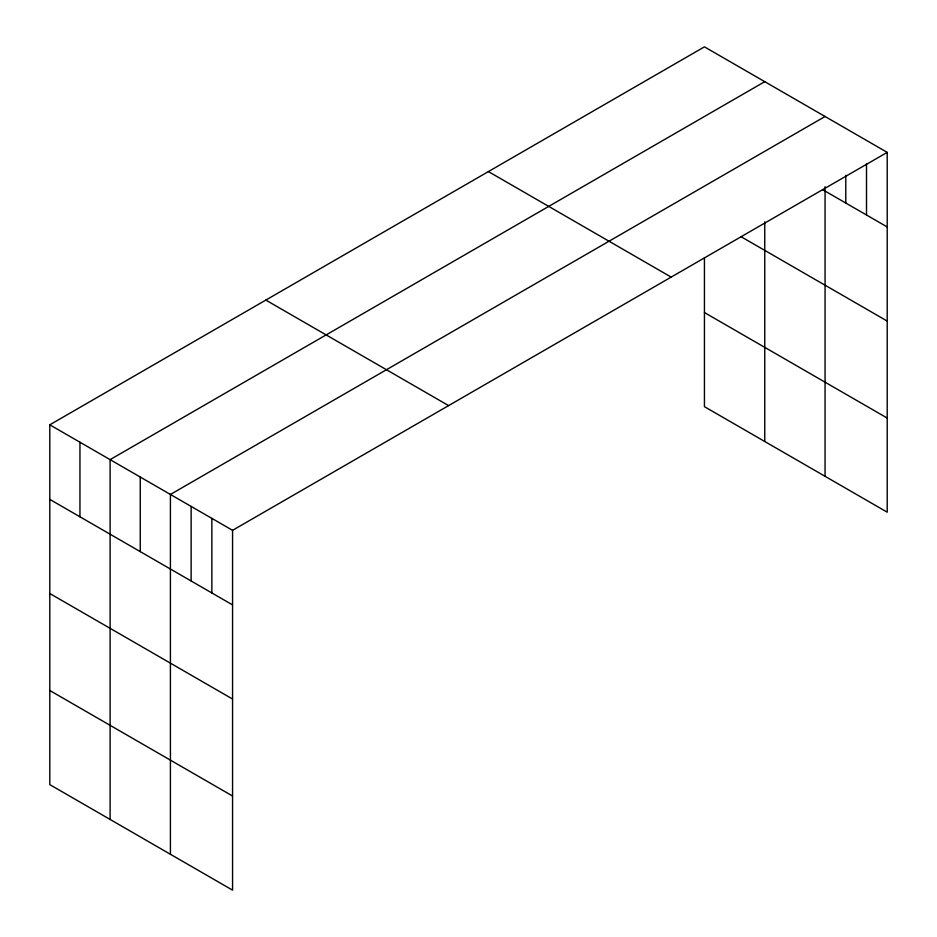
<?xml version="1.0" encoding="UTF-8"?>
<svg xmlns="http://www.w3.org/2000/svg" width="937" height="937" viewBox="0 0 937 937"><rect width="100%" height="100%" fill="white"/><g stroke="black" fill="none" stroke-linecap="round" stroke-linejoin="round"><path stroke-width="1.41" d="M887.21 152.38L232.563 530.33L232.563 890.15L49.79 784.62L49.79 424.812L704.437 46.85L887.21 152.38L887.21 512.188L704.437 406.67L704.437 257.722M764.756 81.671L110.109 459.634L110.109 819.453M825.064 116.493L170.417 494.455L170.417 854.275M822.557 189.625L887.21 226.953M740.874 236.592L887.21 321.086M488.4 171.576L671.173 277.106M704.437 312.536L887.21 418.066M265.827 300.086L448.6 405.604M49.79 424.812L232.563 530.33M49.79 499.386L232.563 604.904M49.79 593.508L232.563 699.037M49.79 690.499L232.563 796.017M866.502 163.811L866.502 214.995M845.783 175.254L845.783 203.036M825.064 186.686L825.064 476.312M764.756 221.858L764.756 441.491M211.856 518.372L211.856 592.945M191.136 506.413L191.136 580.987M140.257 477.038L140.257 551.624M79.95 442.217L79.95 516.791"/></g></svg>
